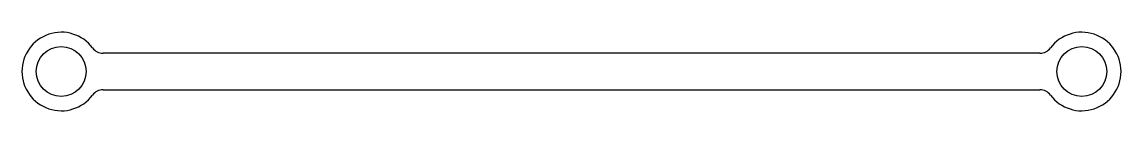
# Model space of a CAD drawing. Header units: millimetres. Extents: x -210 to 210, y -15 to 15.
import ezdxf

# ---------------------------------------------------------------- set-up
doc = ezdxf.new("R2010")
doc.units = ezdxf.units.MM

msp = doc.modelspace()

# ---------------------------------------------------------------- linework, layer by layer
at = {"color": 7, "linetype": 'Continuous', "lineweight": 25}
for p, q in [((179, 7), (-179, 7)), ((-179, -7), (179, -7))]:
    msp.add_line(p, q, dxfattribs=at)
for centre in [(-195, 0), (195, 0)]:
    msp.add_circle(centre, 9.53, dxfattribs=at)
for centre, radius, start, end in [((-195, 0), 15, 36.8699, 323.1301), ((195, 0), 15, 216.8699, 143.1301), ((-179, 12), 5, 216.8699, 270), ((179, 12), 5, 270, 323.1301), ((-179, -12), 5, 90, 143.1301), ((179, -12), 5, 36.8699, 90)]:
    msp.add_arc(centre, radius, start, end, dxfattribs=at)

doc.saveas('drawing.dxf')
